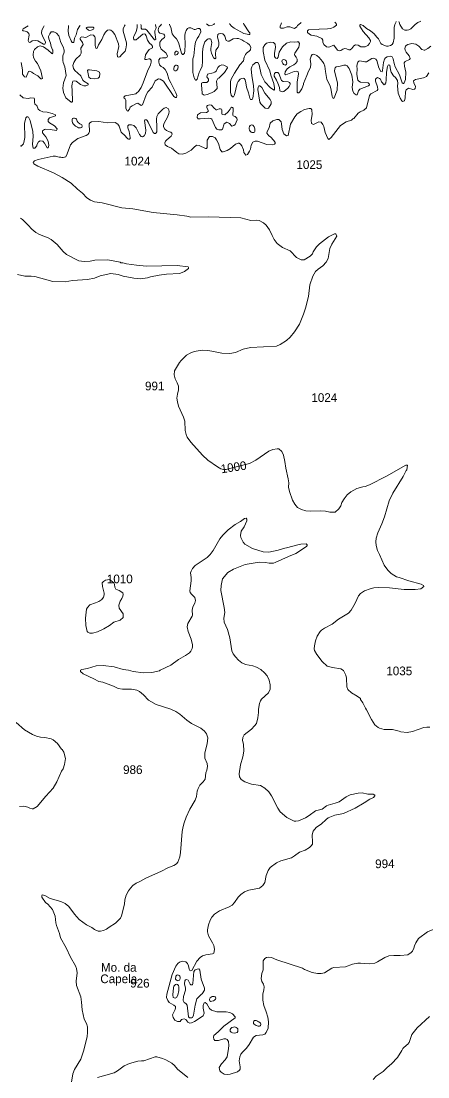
# Model space of a CAD drawing. Header units: kilometres. Extents: x 178.1 to 232.4, y 8228.7 to 8284.8.
# Drawn here: x 210.44 to 217.92, y 8265.22 to 8284.63 of the extents above; entities that cross this region are included whole.
import ezdxf

# ---------------------------------------------------------------- set-up
doc = ezdxf.new("R2010")
doc.units = ezdxf.units.KM
for name, color, linetype in [('1', 7, 'Continuous'), ('2', 7, 'Continuous'), ('21', 7, 'Continuous'), ('27', 7, 'Continuous'), ('61', 7, 'Continuous')]:
    doc.layers.add(name, color=color, linetype=linetype)
doc.styles.add('dgn002', font='dgn002.shx')
doc.styles.add('dgn044', font='dgn044.shx')

msp = doc.modelspace()

# ---------------------------------------------------------------- linework, layer by layer
at = {"layer": '1', "color": 5, "linetype": 'Continuous', "lineweight": 13, "flags": 128}
for points in [[(213.2634, 8284.0359), (213.2689, 8284.0541), (213.277, 8284.0677), (213.2907, 8284.0768), (213.3052, 8284.0786), (213.3207, 8284.0732), (213.3289, 8284.0623), (213.3243, 8284.0404), (213.3098, 8284.0186), (213.2925, 8284.0095), (213.278, 8284.0077), (213.2689, 8284.0104), (213.2661, 8284.0159), (213.2634, 8284.0359)], [(215.2371, 8283.8786), (215.2523, 8283.8529), (215.2657, 8283.8357), (215.2809, 8283.8262), (215.299, 8283.8243), (215.3076, 8283.8281), (215.32, 8283.8396), (215.3219, 8283.8529), (215.3172, 8283.8834), (215.3105, 8283.9015), (215.3019, 8283.9129), (215.2876, 8283.9215), (215.2647, 8283.9253), (215.2514, 8283.9234), (215.239, 8283.9129), (215.2361, 8283.9063), (215.2352, 8283.8929), (215.2371, 8283.8786)], [(211.8865, 8283.6615), (211.884, 8283.606), (211.8548, 8283.5806), (211.7872, 8283.5697), (211.7156, 8283.5762), (211.6838, 8283.5997), (211.662, 8283.7246), (211.675, 8283.7356), (211.6983, 8283.739), (211.8349, 8283.7192), (211.8804, 8283.6915), (211.8865, 8283.6615)], [(213.3253, 8283.7957), (213.3225, 8283.7575), (213.3052, 8283.7284), (213.2825, 8283.7175), (213.2661, 8283.7166), (213.2552, 8283.7239), (213.2479, 8283.7375), (213.2461, 8283.7639), (213.2507, 8283.7912), (213.2661, 8283.8112), (213.2816, 8283.8212), (213.298, 8283.823), (213.3143, 8283.8176), (213.3189, 8283.813), (213.3253, 8283.7957)], [(214.0731, 8283.5813), (214.0579, 8283.5779), (214.0348, 8283.5289), (214.0454, 8283.4127), (214.0417, 8283.3946), (213.9895, 8283.3409), (213.9409, 8283.3117), (213.8619, 8283.2803), (213.8053, 8283.2737), (213.7713, 8283.2929), (213.7641, 8283.3994), (213.754, 8283.4414), (213.7537, 8283.4935), (213.7797, 8283.5006), (213.8571, 8283.5056), (213.8836, 8283.5346), (213.8821, 8283.5634), (213.8564, 8283.6097), (213.866, 8283.6596), (213.9724, 8283.6816), (214.0032, 8283.6966), (214.0239, 8283.7148), (214.0555, 8283.7787), (214.0852, 8283.8114), (214.1319, 8283.8269), (214.1667, 8283.8217), (214.2253, 8283.7942), (214.2343, 8283.7703), (214.1787, 8283.6898), (214.0731, 8283.5813)], [(215.137, 8283.5451), (215.1615, 8283.4934), (215.1885, 8283.4131), (215.1979, 8283.3531), (215.2186, 8283.3382), (215.2497, 8283.3328), (215.269, 8283.3365), (215.3429, 8283.3972), (215.3704, 8283.4282), (215.3853, 8283.4674), (215.3848, 8283.483), (215.373, 8283.5032), (215.3508, 8283.517), (215.2546, 8283.5221), (215.2272, 8283.5408), (215.1766, 8283.6661), (215.1604, 8283.6852), (215.1153, 8283.6891), (215.0991, 8283.6683), (215.0893, 8283.6378), (215.091, 8283.6185), (215.137, 8283.5451)], [(217.1848, 8283.8227), (217.1744, 8283.7968), (217.1551, 8283.6948), (217.1513, 8283.5466), (217.1422, 8283.4961)], [(217.9364, 8283.6802), (217.8931, 8283.6158), (217.8353, 8283.5881), (217.6905, 8283.5566), (217.6542, 8283.5348), (217.6563, 8283.4988), (217.6879, 8283.4297), (217.6811, 8283.393), (217.6714, 8283.3791), (217.643, 8283.3772), (217.5604, 8283.3999), (217.5168, 8283.3694), (217.5068, 8283.3326), (217.4968, 8283.2239), (217.4847, 8283.1673), (217.4529, 8283.1539), (217.4353, 8283.1691), (217.405, 8283.2126), (217.3692, 8283.3096), (217.3574, 8283.4445), (217.3654, 8283.4843), (217.3589, 8283.5391), (217.321, 8283.5942), (217.2834, 8283.6259), (217.2429, 8283.6948), (217.2286, 8283.7343), (217.217, 8283.8228), (217.1993, 8283.8308), (217.1848, 8283.8227)], [(217.1304, 8283.4672), (217.1121, 8283.4631), (217.0646, 8283.5149), (217.0431, 8283.5624), (217.0249, 8283.5792), (216.9893, 8283.5939), (216.9665, 8283.58), (216.9559, 8283.5628), (216.956, 8283.5296), (216.9916, 8283.4239), (216.998, 8283.3756), (216.9823, 8283.3578), (216.8702, 8283.2979), (216.8414, 8283.2648), (216.7887, 8283.0358), (216.7422, 8282.9957), (216.6693, 8282.9671), (216.6361, 8282.9423), (216.5531, 8282.84), (216.5365, 8282.8345), (216.5149, 8282.8131), (216.4151, 8282.7808), (216.3116, 8282.7115), (216.142, 8282.4897), (216.0993, 8282.4571), (216.0752, 8282.4736), (216.0292, 8282.583), (216.0036, 8282.6939), (215.9889, 8282.7293), (215.9556, 8282.7752), (215.9111, 8282.7827), (215.816, 8282.7288), (215.7807, 8282.7486), (215.7723, 8282.8088), (215.7902, 8282.9162), (215.7854, 8282.9988), (215.7651, 8283.0229), (215.7335, 8283.0263), (215.6521, 8283.0067), (215.579, 8282.9717), (215.516, 8282.9265), (215.4736, 8282.8746), (215.3936, 8282.7376), (215.3466, 8282.5279), (215.318, 8282.5248), (215.2687, 8282.5585), (215.2406, 8282.6364), (215.2291, 8282.7443), (215.2199, 8282.7782), (215.1788, 8282.8221), (215.1377, 8282.8205), (215.0677, 8282.7983), (215.016, 8282.7569), (215.0001, 8282.6694), (214.9609, 8282.6034), (214.9592, 8282.5713), (214.9928, 8282.524), (215.0217, 8282.5063), (215.0873, 8282.4389), (215.1072, 8282.402), (215.1085, 8282.3846), (215.1002, 8282.3716), (215.0661, 8282.3585), (214.9575, 8282.3649), (214.7837, 8282.4221), (214.7454, 8282.4255), (214.7, 8282.4046), (214.6712, 8282.35), (214.655, 8282.2792), (214.6389, 8282.2397), (214.5989, 8282.1795), (214.5701, 8282.1664), (214.5369, 8282.2151), (214.5258, 8282.2652), (214.4964, 8282.3368), (214.4717, 8282.3696), (214.448, 8282.3861), (214.4276, 8282.386), (214.3822, 8282.3666), (214.2901, 8282.2919), (214.2249, 8282.2521), (214.1517, 8282.2269), (214.128, 8282.2269), (214.0976, 8282.2727), (214.0669, 8282.3796), (214.0343, 8282.4513), (214.0057, 8282.4849), (213.9605, 8282.513), (213.9057, 8282.5078), (213.8574, 8282.446), (213.8578, 8282.3064), (213.8487, 8282.2909), (213.8286, 8282.2904), (213.7138, 8282.3431), (213.6643, 8282.3498)], [(217.1422, 8283.4961), (217.1302, 8283.4854), (217.1304, 8283.4672)], [(214.9183, 8283.3081), (215.0173, 8283.1923), (215.0377, 8283.1518), (215.0362, 8283.1106), (214.9894, 8283.0292), (214.968, 8283.025), (214.9274, 8283.0287), (214.8466, 8283.1125), (214.829, 8283.1426), (214.7929, 8283.3771), (214.796, 8283.4186), (214.8114, 8283.4441), (214.8267, 8283.4453), (214.8651, 8283.4114), (214.9183, 8283.3081)], [(213.3054, 8282.2138), (213.2027, 8282.2939), (213.132, 8282.327), (213.0886, 8282.3589), (213.0828, 8282.3922), (213.0955, 8282.425), (213.1166, 8282.4497), (213.1998, 8282.5184), (213.2141, 8282.5541), (213.208, 8282.5749), (213.1927, 8282.5933), (213.1709, 8282.5957), (213.1103, 8282.6204), (213.0806, 8282.6425), (213.0583, 8282.6905), (213.0581, 8282.722), (213.0704, 8282.7566), (213.131, 8282.8685), (213.1548, 8282.9352), (213.1597, 8282.9673), (213.1514, 8283.0197), (213.1073, 8283.0442), (213.0705, 8283.031), (213.0366, 8283.01), (212.9574, 8282.9302), (212.9343, 8282.8779), (212.9311, 8282.8266), (212.9377, 8282.6907), (212.9346, 8282.6183), (212.9328, 8282.5952), (212.9222, 8282.5804), (212.9076, 8282.5662), (212.8919, 8282.5649), (212.8672, 8282.5854), (212.7777, 8282.772), (212.7554, 8282.8069), (212.7428, 8282.8157), (212.7295, 8282.8185), (212.7154, 8282.8163), (212.7091, 8282.8074), (212.7336, 8282.6298), (212.7272, 8282.5652), (212.7023, 8282.52), (212.6712, 8282.505), (212.646, 8282.5101), (212.6151, 8282.5449), (212.5535, 8282.6678), (212.5126, 8282.7103), (212.4686, 8282.7268), (212.4199, 8282.7256), (212.4047, 8282.707), (212.4013, 8282.6714), (212.4243, 8282.6028), (212.439, 8282.531), (212.4468, 8282.4952), (212.4425, 8282.4727), (212.4344, 8282.4618), (212.4158, 8282.4618), (212.404, 8282.4676), (212.3763, 8282.4936), (212.3519, 8282.5213), (212.2768, 8282.588), (212.2421, 8282.7004), (212.2171, 8282.7363), (212.171, 8282.7697), (212.0301, 8282.7632), (211.8662, 8282.7878), (211.732, 8282.7828), (211.7031, 8282.7592), (211.6918, 8282.741), (211.695, 8282.6), (211.6846, 8282.5716), (211.6652, 8282.5461), (211.6391, 8282.5298), (211.486, 8282.4742), (211.3824, 8282.4026), (211.3472, 8282.3568), (211.287, 8282.1928), (211.2597, 8282.1375), (211.2159, 8282.1232), (211.1913, 8282.1229), (211.1682, 8282.1325), (211.1413, 8282.133), (211.0727, 8282.1503), (211.0326, 8282.149), (210.7528, 8282.088), (210.6879, 8282.0634), (210.6634, 8282.0344), (210.6732, 8282.0096), (210.747, 8281.9657), (211.034, 8281.8394), (211.1972, 8281.7594), (211.3614, 8281.6532), (211.4796, 8281.5414), (211.5683, 8281.4677)], [(213.9948, 8283.0269), (214.0114, 8283.0108), (214.0225, 8283.0022), (214.0355, 8283.0022), (214.0515, 8283.0059), (214.0818, 8283.0219), (214.1027, 8283.0203), (214.1213, 8283.012), (214.1276, 8282.9993), (214.1312, 8282.9302), (214.1387, 8282.9158), (214.1826, 8282.9102), (214.2455, 8282.9621), (214.2826, 8283.0148), (214.2959, 8283.0398), (214.3144, 8283.0472), (214.3272, 8283.0469), (214.3366, 8283.0298), (214.34, 8283.0041), (214.3295, 8282.9031), (214.3388, 8282.8916), (214.3752, 8282.8761), (214.403, 8282.8499), (214.4105, 8282.819), (214.375, 8282.7342), (214.353, 8282.7124), (214.3151, 8282.7028), (214.2693, 8282.7496), (214.2191, 8282.7757), (214.1709, 8282.7415), (214.1422, 8282.6477), (214.1238, 8282.6315), (214.0726, 8282.6331), (214.0358, 8282.6465), (214.0127, 8282.676), (213.9479, 8282.8283), (213.9276, 8282.8417), (213.8769, 8282.8502), (213.7345, 8282.8341), (213.6969, 8282.8376), (213.6772, 8282.8588), (213.6835, 8282.9107), (213.7369, 8282.9441), (213.8459, 8282.9512), (213.8786, 8282.9706), (213.8774, 8282.9902), (213.8563, 8283.0453), (213.8564, 8283.0684), (213.8653, 8283.0811), (213.9001, 8283.0937), (213.9375, 8283.0883), (213.9948, 8283.0269)], [(211.3812, 8282.821), (211.3875, 8282.8392), (211.4044, 8282.8481), (211.4247, 8282.8506), (211.4455, 8282.8436), (211.4564, 8282.83), (211.4622, 8282.8109), (211.4704, 8282.7937), (211.4909, 8282.7701), (211.5227, 8282.7457), (211.5572, 8282.7254), (211.563, 8282.7033), (211.5551, 8282.6784), (211.5299, 8282.6697), (211.4969, 8282.6704), (211.4753, 8282.6792), (211.441, 8282.6995), (211.404, 8282.7353), (211.3861, 8282.7607), (211.378, 8282.7952), (211.3812, 8282.821)], [(214.6363, 8282.6288), (214.6489, 8282.6095), (214.6663, 8282.5911), (214.6817, 8282.5844), (214.6952, 8282.5815), (214.7184, 8282.5824), (214.729, 8282.5902), (214.7357, 8282.6027), (214.7367, 8282.6153), (214.7357, 8282.6481), (214.73, 8282.6751), (214.7232, 8282.6905), (214.7087, 8282.7127), (214.6971, 8282.7205), (214.6798, 8282.7224), (214.6634, 8282.7205), (214.6508, 8282.7127), (214.6392, 8282.6944), (214.6334, 8282.6712), (214.6334, 8282.6519), (214.6363, 8282.6288)], [(213.6643, 8282.3498), (213.6132, 8282.3109), (213.5659, 8282.2623), (213.471, 8282.2026), (213.4029, 8282.1887)], [(213.4029, 8282.1887), (213.34, 8282.1948), (213.3054, 8282.2138)], [(211.5683, 8281.4677), (211.6507, 8281.3822), (211.7142, 8281.3414), (211.788, 8281.3113), (211.9328, 8281.2881), (212.2943, 8281.1995)], [(212.2943, 8281.1995), (212.4934, 8281.1795), (212.8703, 8281.1139), (213.3098, 8281.0704), (213.4859, 8281.0447), (213.5576, 8281.0284), (213.8842, 8281.0315), (214.4818, 8281.0146), (214.6604, 8280.9642)], [(214.6604, 8280.9642), (214.769, 8280.9706), (214.8138, 8280.9645), (214.8948, 8280.9228), (214.9442, 8280.8784), (215.0059, 8280.7946), (215.0532, 8280.6869), (215.092, 8280.6158), (215.1446, 8280.5432), (215.2456, 8280.4679), (215.3859, 8280.4071), (215.5015, 8280.2861), (215.5889, 8280.2435), (215.646, 8280.2451), (215.7508, 8280.3074), (215.7938, 8280.3543), (215.8083, 8280.3875), (215.8693, 8280.4834), (215.9258, 8280.5382), (216.0921, 8280.6649), (216.1982, 8280.7214), (216.2223, 8280.7226), (216.2423, 8280.6804), (216.1495, 8280.5285), (216.114, 8280.4502), (216.0834, 8280.2669), (216.0485, 8280.1966), (215.9851, 8280.1301), (215.899, 8280.0719), (215.8501, 8280.0263), (215.8038, 8279.9397), (215.7475, 8279.7822), (215.723, 8279.569), (215.6686, 8279.3518), (215.6325, 8279.2431), (215.5549, 8279.0614), (215.4681, 8278.9187), (215.3858, 8278.8199), (215.3198, 8278.759), (215.2032, 8278.6832), (215.1345, 8278.6547), (214.6545, 8278.6333), (214.5236, 8278.6006), (214.3797, 8278.5391), (214.2758, 8278.5201), (214.1271, 8278.5233), (213.9484, 8278.5655), (213.8726, 8278.5758), (213.7657, 8278.5806), (213.6216, 8278.556), (213.549, 8278.5265), (213.4827, 8278.4868), (213.385, 8278.3942), (213.3538, 8278.3562), (213.2581, 8278.2005), (213.2523, 8278.1257), (213.2713, 8278.0556), (213.3114, 8277.9815), (213.3343, 8277.92), (213.3343, 8277.8515), (213.312, 8277.7703), (213.3051, 8277.6982), (213.3119, 8277.6333), (213.3353, 8277.5496), (213.4269, 8277.352), (213.4527, 8277.2783), (213.4579, 8277.1033), (213.4733, 8277.0285), (213.4931, 8276.9786), (213.56, 8276.8908), (213.7734, 8276.6522), (213.8703, 8276.5608), (214.0487, 8276.4366), (214.113, 8276.3999), (214.1614, 8276.3889), (214.2105, 8276.3889), (214.3456, 8276.4231), (214.638, 8276.4971), (214.7551, 8276.5584), (214.9927, 8276.7259), (215.0678, 8276.7556), (215.145, 8276.7684), (215.1757, 8276.7676), (215.2353, 8276.7188), (215.2623, 8276.6498), (215.2899, 8276.533), (215.3041, 8276.4092), (215.3508, 8276.217), (215.3589, 8276.1388), (215.3573, 8276.0598), (215.3706, 8275.98), (215.4278, 8275.8227), (215.4692, 8275.748), (215.5211, 8275.685), (215.5953, 8275.6494)], [(216.2784, 8275.6633), (216.3189, 8275.7204), (216.3369, 8275.7808), (216.3755, 8275.8502), (216.4344, 8275.9179), (216.5032, 8275.9741), (216.6117, 8276.0343), (216.72, 8276.0692), (216.7654, 8276.0742), (216.8453, 8276.1042), (217.1565, 8276.2623), (217.5087, 8276.4679), (217.5415, 8276.468), (217.5309, 8276.38), (217.5201, 8276.3694), (217.463, 8276.2572), (217.2754, 8275.9543), (217.2059, 8275.8119), (217.1186, 8275.5159), (217.0715, 8275.3857), (216.9975, 8275.2211), (216.9669, 8275.1255), (216.959, 8275.0575), (216.9645, 8274.991), (216.9912, 8274.8985), (217.0297, 8274.8245), (217.1133, 8274.6293), (217.1829, 8274.5326), (217.2411, 8274.4762), (217.3401, 8274.4121), (217.3886, 8274.4036), (217.5687, 8274.3404), (217.7918, 8274.2764), (217.8389, 8274.2515), (217.8405, 8274.2336), (217.7878, 8274.1926), (217.6836, 8274.1774), (217.4819, 8274.1807), (217.2132, 8274.2105), (217.0166, 8274.2187), (216.9211, 8274.2075), (216.8537, 8274.1924), (216.7549, 8274.1577), (216.6781, 8274.1072), (216.6422, 8274.062), (216.5828, 8273.9276), (216.5062, 8273.7991), (216.4569, 8273.7448), (216.2762, 8273.6319), (216.16, 8273.5452), (216.016, 8273.4706), (215.9599, 8273.4303), (215.9385, 8273.4073), (215.8845, 8273.324), (215.8524, 8273.2329), (215.8313, 8273.144), (215.8282, 8273.0871), (215.8336, 8273.0555), (215.8731, 8272.9871), (215.9709, 8272.8532), (216.0654, 8272.7714), (216.1628, 8272.7429), (216.3196, 8272.7194), (216.363, 8272.6926), (216.4101, 8272.6046), (216.4207, 8272.5497), (216.4253, 8272.3914), (216.4443, 8272.3433), (216.514, 8272.277), (216.6198, 8272.2189), (216.6788, 8272.1724), (216.6808, 8272.1587), (216.7219, 8272.0986), (216.7689, 8271.9951), (216.7909, 8271.9659), (216.8792, 8271.7912), (216.9442, 8271.694), (217.0009, 8271.6413), (217.0249, 8271.6281), (217.1129, 8271.6068), (217.2668, 8271.6031), (217.3862, 8271.577), (217.4174, 8271.5621), (217.5357, 8271.5508), (217.6332, 8271.5663), (217.8395, 8271.6431), (217.8971, 8271.651), (217.9556, 8271.6477)], [(215.5953, 8275.6494), (215.6758, 8275.6261), (215.7559, 8275.6196), (215.9517, 8275.6296), (216.0339, 8275.6211), (216.1161, 8275.5994)], [(216.1161, 8275.5994), (216.2131, 8275.6018), (216.2784, 8275.6633)], [(211.9529, 8274.3251), (211.9936, 8274.3529), (212.0638, 8274.3608), (212.1421, 8274.3024), (212.1569, 8274.2688), (212.1625, 8274.2257), (212.1808, 8274.1864), (212.243, 8274.1603), (212.3088, 8274.1179), (212.3153, 8274.0878), (212.3101, 8274.0559), (212.2928, 8274.012), (212.2597, 8273.9636), (212.235, 8273.8946), (212.2418, 8273.8337), (212.3167, 8273.7303), (212.3139, 8273.668), (212.2639, 8273.6139), (212.1455, 8273.5796), (212.064, 8273.5167), (211.9584, 8273.4567), (211.8425, 8273.4022), (211.7547, 8273.3757), (211.7034, 8273.3745), (211.6662, 8273.3939), (211.6563, 8273.4093), (211.6299, 8273.5162), (211.6243, 8273.6525), (211.6439, 8273.8164), (211.6581, 8273.8512), (211.7027, 8273.8988), (211.807, 8273.9325), (211.8695, 8273.9605), (211.9221, 8273.9936), (211.9547, 8274.0388), (211.9696, 8274.0831), (211.9682, 8274.1134), (211.9339, 8274.232), (211.9307, 8274.3009), (211.9529, 8274.3251)], [(210.4137, 8270.1895), (210.491, 8270.1957), (210.5652, 8270.1764), (210.6029, 8270.1563), (210.6423, 8270.145), (210.6626, 8270.1457), (210.7337, 8270.1881), (210.8934, 8270.377), (211.0289, 8270.5237), (211.0951, 8270.6421), (211.1848, 8270.8412), (211.2126, 8270.8808), (211.2409, 8270.9605), (211.2588, 8271.0716), (211.2244, 8271.1861), (211.1969, 8271.2367), (211.1842, 8271.2424), (211.1123, 8271.3482), (211.0324, 8271.4151), (210.9921, 8271.4325), (210.8753, 8271.46), (210.7971, 8271.4633), (210.7257, 8271.481), (210.6481, 8271.512), (210.5027, 8271.5972), (210.3473, 8271.733)], [(213.7697, 8266.7427), (213.7539, 8266.737), (213.672, 8266.6551), (213.6375, 8266.5361), (213.6087, 8266.3526), (213.5921, 8266.3111), (213.5757, 8266.3016), (213.5373, 8266.3024), (213.5141, 8266.3199), (213.4915, 8266.5343), (213.4704, 8266.5671), (213.4363, 8266.5871), (213.4202, 8266.6217), (213.4269, 8266.6941), (213.4629, 8266.8136), (213.4643, 8266.8513), (213.4464, 8266.9303), (213.4469, 8266.9819), (213.4614, 8267.0009), (213.4833, 8267.0085), (213.5104, 8266.9972), (213.5482, 8266.9213), (213.563, 8266.9078), (213.5815, 8266.9067), (213.5928, 8266.9167), (213.5965, 8266.9368), (213.6159, 8267.1534), (213.6406, 8267.1877), (213.6736, 8267.2001), (213.7076, 8267.2031), (213.7264, 8267.1822), (213.7524, 8267.0134), (213.8133, 8266.8494), (213.8096, 8266.8144), (213.7697, 8266.7427)], [(213.291, 8267.0017), (213.3062, 8266.9896), (213.3233, 8266.9858), (213.3417, 8266.9903), (213.3531, 8266.9985), (213.3582, 8267.0055), (213.3652, 8267.0321), (213.3646, 8267.0537), (213.3589, 8267.0695), (213.3468, 8267.0822), (213.3316, 8267.0898), (213.3132, 8267.0917), (213.3024, 8267.0898), (213.2847, 8267.0689), (213.2821, 8267.0524), (213.2802, 8267.034), (213.2809, 8267.0163), (213.291, 8267.0017)], [(213.243, 8266.8522), (213.2293, 8266.7246), (213.2381, 8266.6781), (213.2719, 8266.6639), (213.2956, 8266.6792), (213.3194, 8266.7213), (213.3377, 8266.8085), (213.3376, 8266.8743), (213.3316, 8266.8977), (213.3143, 8266.9152), (213.2961, 8266.9218), (213.2764, 8266.9173), (213.2635, 8266.9066), (213.2504, 8266.8875), (213.243, 8266.8522)], [(213.9115, 8266.6131), (213.9292, 8266.606), (213.9486, 8266.6066), (213.9721, 8266.6125), (213.978, 8266.616), (213.9921, 8266.6254), (214.0039, 8266.6331), (214.0133, 8266.6466), (214.0168, 8266.6584), (214.0168, 8266.6701), (214.0115, 8266.6831), (214.0045, 8266.689), (213.9915, 8266.6943), (213.9751, 8266.696), (213.9539, 8266.6937), (213.9333, 8266.6825), (213.9168, 8266.6707), (213.9068, 8266.6584), (213.9021, 8266.6466), (213.9021, 8266.6342), (213.9033, 8266.6254), (213.9115, 8266.6131)], [(214.7408, 8266.1744), (214.7594, 8266.1613), (214.7987, 8266.1514), (214.8227, 8266.1504), (214.8347, 8266.1558), (214.8412, 8266.1624), (214.8456, 8266.1765), (214.8445, 8266.1918), (214.8401, 8266.2049), (214.8238, 8266.2224), (214.8041, 8266.2322), (214.7834, 8266.2442), (214.7594, 8266.2529), (214.7452, 8266.254), (214.7332, 8266.254), (214.7179, 8266.242), (214.7147, 8266.2289), (214.7136, 8266.2147), (214.7147, 8266.1984), (214.7245, 8266.1864), (214.7408, 8266.1744)], [(214.4102, 8266.1143), (214.4222, 8266.0991), (214.4255, 8266.0729), (214.4222, 8266.0521), (214.4102, 8266.0347), (214.3895, 8266.0249), (214.3557, 8266.0227), (214.3229, 8266.0281), (214.3022, 8266.038), (214.2858, 8266.0565), (214.2804, 8266.0718), (214.2815, 8266.0882), (214.2935, 8266.1089), (214.312, 8266.122), (214.3426, 8266.134), (214.3611, 8266.1373), (214.3797, 8266.134), (214.3939, 8266.1263), (214.4102, 8266.1143)]]:
    msp.add_lwpolyline(points, dxfattribs=at)
at = {"layer": '2', "color": 3, "linetype": 'Continuous', "lineweight": 0, "flags": 128}
for points in [[(210.8651, 8284.5465), (210.858, 8284.533), (210.8222, 8284.4654), (210.8162, 8284.4102), (210.8422, 8284.3423), (210.8898, 8284.25), (210.8897, 8284.232), (210.879, 8284.2094), (210.8548, 8284.2073), (210.7483, 8284.2685), (210.7118, 8284.2777), (210.6431, 8284.2679), (210.6147, 8284.2443), (210.5862, 8284.2376), (210.5726, 8284.2785), (210.5872, 8284.3714), (210.5854, 8284.4024), (210.5529, 8284.4345), (210.5166, 8284.4502), (210.478, 8284.455), (210.4655, 8284.468), (210.4755, 8284.493), (210.5412, 8284.5277), (210.5697, 8284.5427)], [(210.8059, 8283.5733), (210.8187, 8283.5699), (210.8354, 8283.5801), (210.8046, 8283.7188), (210.7403, 8283.8511), (210.7039, 8283.8984), (210.6697, 8283.9664), (210.6598, 8284.0151), (210.6657, 8284.0718), (210.6858, 8284.1076), (210.7431, 8284.1624), (210.7883, 8284.177), (210.8532, 8284.1615), (210.9374, 8284.0968), (211.0029, 8284.0354), (211.0159, 8284.0332), (211.0236, 8284.0494), (211.0235, 8284.0984), (211.0171, 8284.1035), (210.9957, 8284.1666), (210.9835, 8284.2278), (210.952, 8284.3077), (210.9445, 8284.352), (210.9662, 8284.4015), (210.9921, 8284.4373), (211.0418, 8284.4374), (211.0892, 8284.4106), (211.133, 8284.3588), (211.1733, 8284.2396), (211.2116, 8284.1593), (211.2309, 8284.1006), (211.2294, 8284.0642), (211.2096, 8283.9967), (211.2096, 8283.9098), (211.2153, 8283.8744), (211.2428, 8283.7931), (211.2705, 8283.635), (211.2181, 8283.5004), (211.2095, 8283.4008), (211.221, 8283.3218), (211.2643, 8283.2207), (211.3586, 8283.1438), (211.3727, 8283.1435), (211.3853, 8283.1518), (211.3806, 8283.358), (211.3726, 8283.437), (211.3761, 8283.4772), (211.3922, 8283.5262), (211.4167, 8283.5333), (211.4526, 8283.5261), (211.5321, 8283.4644), (211.5957, 8283.4414), (211.6319, 8283.4411), (211.6734, 8283.4609), (211.6714, 8283.4774), (211.5909, 8283.5259), (211.5744, 8283.5476), (211.5399, 8283.6279), (211.4263, 8283.7233), (211.4022, 8283.7619), (211.3941, 8283.8163), (211.4105, 8283.8742), (211.4438, 8283.9306), (211.5259, 8284.0049), (211.5436, 8284.0422), (211.5468, 8284.0633), (211.5389, 8284.133), (211.5797, 8284.2016), (211.5688, 8284.2387), (211.5289, 8284.2989), (211.5258, 8284.3184), (211.5334, 8284.3305), (211.5595, 8284.3445), (211.6302, 8284.3286), (211.722, 8284.3809), (211.7695, 8284.3723), (211.7966, 8284.3434), (211.8035, 8284.3233), (211.7999, 8284.1847), (211.8129, 8284.1341), (211.8271, 8284.1311), (211.8361, 8284.1372), (211.8611, 8284.1963), (211.9215, 8284.2943), (211.9598, 8284.3772), (211.9919, 8284.4277), (212.0298, 8284.4635), (212.0624, 8284.4699), (212.0903, 8284.4678), (212.1202, 8284.4431), (212.164, 8284.3892), (212.2316, 8284.2132), (212.2349, 8284.1646), (212.2053, 8284.0282), (212.2147, 8283.9781)], [(211.5263, 8284.5547), (211.5191, 8284.5433), (211.4799, 8284.4806), (211.4495, 8284.3805), (211.4235, 8284.3211), (211.4088, 8284.2423), (211.3965, 8284.2364), (211.3803, 8284.2402), (211.358, 8284.2687), (211.3182, 8284.368), (211.3083, 8284.447), (211.31, 8284.5408), (211.3102, 8284.552)], [(211.6497, 8284.4906), (211.664, 8284.4754), (211.6809, 8284.4644), (211.7011, 8284.4627), (211.7281, 8284.4644), (211.7483, 8284.4728), (211.7686, 8284.4846), (211.7761, 8284.4956), (211.7787, 8284.5057), (211.7778, 8284.5116), (211.766, 8284.5184), (211.707, 8284.5201), (211.6581, 8284.5201), (211.6455, 8284.5167), (211.6396, 8284.5108), (211.6379, 8284.5015), (211.6404, 8284.4931), (211.6497, 8284.4906)], [(212.3779, 8284.1962), (212.3748, 8284.2324), (212.3189, 8284.4503), (212.3191, 8284.4903), (212.3437, 8284.5474), (212.3513, 8284.5651)], [(213.0227, 8284.5735), (213.0088, 8284.5594), (212.976, 8284.5263), (212.9627, 8284.504), (212.9609, 8284.4641), (212.9688, 8284.4304), (212.9921, 8284.4135), (213.0659, 8284.3922), (213.0778, 8284.377), (213.0825, 8284.3532), (213.0776, 8284.3316), (213.0264, 8284.297), (212.9894, 8284.2484), (212.9876, 8284.1784), (213.0152, 8284.1146), (213.0978, 8284.0481), (213.123, 8284.0089), (213.1283, 8283.9858), (213.1177, 8283.9639), (213.0988, 8283.9584), (213.0408, 8283.9597), (212.9948, 8283.9526), (212.9709, 8283.9217), (212.9704, 8283.8786), (212.9866, 8283.8294), (213.0124, 8283.7969), (213.0494, 8283.7784), (213.0878, 8283.7435), (213.128, 8283.6778), (213.1549, 8283.5621), (213.1948, 8283.4965), (213.2852, 8283.3139), (213.2997, 8283.2658), (213.2986, 8283.2285), (213.2782, 8283.226), (213.2475, 8283.2452), (213.0562, 8283.5252), (212.9987, 8283.5679), (212.9663, 8283.5725), (212.9045, 8283.5345), (212.8514, 8283.4159), (212.767, 8283.3315), (212.7368, 8283.2777), (212.6722, 8283.0936), (212.6474, 8283.0825), (212.5853, 8283.1229), (212.5603, 8283.1204), (212.4809, 8283.0759), (212.4478, 8283.0483), (212.4311, 8283.0122), (212.4016, 8282.9788), (212.3917, 8282.9806), (212.3683, 8283.0245), (212.3682, 8283.1796), (212.35, 8283.2059), (212.3334, 8283.2183), (212.328, 8283.2327), (212.3542, 8283.2568), (212.5468, 8283.2968), (212.5699, 8283.3107), (212.597, 8283.341), (212.645, 8283.4139), (212.6823, 8283.495), (212.7631, 8283.709), (212.8161, 8283.8255), (212.8314, 8283.88), (212.8322, 8283.9152), (212.8058, 8283.9398), (212.7882, 8283.9398), (212.7462, 8283.925), (212.7198, 8283.9247), (212.7144, 8283.9308), (212.7298, 8284.0138), (212.7625, 8284.0706), (212.7969, 8284.1115), (212.8569, 8284.1418), (212.8537, 8284.1748), (212.8397, 8284.1955), (212.8007, 8284.2285), (212.7605, 8284.28), (212.7405, 8284.3635), (212.7237, 8284.3954), (212.7094, 8284.4007), (212.6755, 8284.3937), (212.6006, 8284.3222), (212.5581, 8284.2912), (212.5109, 8284.2907), (212.505, 8284.3293), (212.5132, 8284.3582), (212.5568, 8284.4324), (212.5755, 8284.5148), (212.5741, 8284.5507), (212.5734, 8284.5678)], [(212.643, 8284.5687), (212.6443, 8284.5523), (212.6481, 8284.5025), (212.6597, 8284.4855), (212.727, 8284.4835), (212.7542, 8284.4691), (212.8944, 8284.2896), (212.9075, 8284.2859), (212.9192, 8284.2941), (212.8983, 8284.4245), (212.9002, 8284.4509), (212.9179, 8284.4899), (212.9212, 8284.5149), (212.9132, 8284.5606), (212.9112, 8284.5721)], [(213.1651, 8284.5752), (213.17, 8284.5653), (213.193, 8284.5189), (213.218, 8284.4004), (213.2559, 8284.3478), (213.2974, 8284.3058), (213.3344, 8284.2396), (213.3854, 8284.0428), (213.4056, 8284.0164), (213.4213, 8284.0176), (213.4412, 8284.0411), (213.4513, 8284.0887), (213.458, 8284.199), (213.4481, 8284.3686), (213.4545, 8284.4134), (213.4715, 8284.4623), (213.4976, 8284.4946), (213.5255, 8284.5062), (213.56, 8284.506), (213.6214, 8284.48), (213.6405, 8284.4802), (213.6912, 8284.4992), (213.7168, 8284.498), (213.7407, 8284.478), (213.7459, 8284.4351), (213.7099, 8284.3555), (213.6737, 8284.3136), (213.6459, 8284.2476), (213.6322, 8284.179), (213.6175, 8283.9954), (213.5979, 8283.9361), (213.5976, 8283.6887), (213.6188, 8283.5892), (213.6447, 8283.5435), (213.6589, 8283.5439), (213.6746, 8283.5658), (213.7126, 8283.6852), (213.7338, 8283.7213), (213.7668, 8283.8037), (213.7757, 8283.8917), (213.7724, 8284.0691), (213.7875, 8284.1614), (213.8185, 8284.2493), (213.8663, 8284.3019), (213.8846, 8284.3087), (213.9143, 8284.3083), (213.9287, 8284.2981), (213.9483, 8284.2383), (213.928, 8284.1261), (213.9287, 8284.0914), (213.9397, 8284.0435), (213.9787, 8283.9564), (214.0076, 8283.9371), (214.0208, 8283.951), (214.0143, 8284.025), (214.0208, 8284.1006), (214.0628, 8284.1529), (214.0737, 8284.1883), (214.075, 8284.237), (214.0472, 8284.3423), (214.054, 8284.3847), (214.0727, 8284.3959), (214.1108, 8284.4039), (214.1483, 8284.3968), (214.1736, 8284.3746), (214.1857, 8284.354), (214.2082, 8284.2766), (214.2384, 8284.2632), (214.2623, 8284.2629), (214.3386, 8284.3086), (214.403, 8284.3152), (214.4367, 8284.312), (214.4969, 8284.2884), (214.534, 8284.2621), (214.6019, 8284.228), (214.6409, 8284.1972), (214.6609, 8284.1555), (214.6559, 8284.1069), (214.6319, 8284.0789), (214.5861, 8284.046), (214.5644, 8284.0195), (214.5416, 8283.9675), (214.5256, 8283.9047), (214.459, 8283.8282), (214.3605, 8283.6738), (214.3023, 8283.5657), (214.2908, 8283.5213), (214.2908, 8283.3251), (214.3021, 8283.2724), (214.3262, 8283.2374), (214.3456, 8283.2429), (214.3597, 8283.2744), (214.4124, 8283.4851), (214.4313, 8283.5225), (214.4685, 8283.5658)], [(213.9974, 8284.5856), (213.9814, 8284.5672), (213.9518, 8284.5574), (213.8976, 8284.5443), (213.8727, 8284.5639), (213.8475, 8284.5838)], [(214.526, 8284.5922), (214.5369, 8284.5752), (214.6243, 8284.4381), (214.6464, 8284.4151), (214.6455, 8284.3875), (214.6243, 8284.3845), (214.5368, 8284.4073), (214.3587, 8284.5001), (214.3057, 8284.5425), (214.2776, 8284.5771), (214.2679, 8284.589)], [(215.5864, 8284.6054), (215.5735, 8284.5953), (215.5212, 8284.5544), (215.506, 8284.5301), (215.463, 8284.4997), (215.4258, 8284.506), (215.3814, 8284.5275), (215.3334, 8284.5244), (215.2662, 8284.5012), (215.2116, 8284.5017), (215.2031, 8284.5089), (215.1995, 8284.5396), (215.2176, 8284.5836), (215.2247, 8284.6009)], [(217.3361, 8284.6269), (217.3316, 8284.617), (217.3097, 8284.5689), (217.2962, 8284.5181), (217.2963, 8284.316), (217.2801, 8284.2311), (217.2611, 8284.201), (217.232, 8284.1822), (217.188, 8284.172), (217.1553, 8284.1719), (217.0747, 8284.2014), (217.0544, 8284.2188), (217.0123, 8284.3042), (216.9808, 8284.3345), (216.9288, 8284.4014), (216.8651, 8284.4534), (216.791, 8284.4981), (216.7252, 8284.5522), (216.676, 8284.572), (216.666, 8284.5571), (216.6643, 8284.5404), (216.729, 8284.4415), (216.8321, 8284.3252), (216.8598, 8284.2732), (216.8601, 8284.256), (216.8455, 8284.2212), (216.8157, 8284.1858), (216.7642, 8284.1604), (216.6858, 8284.1575), (216.6358, 8284.1883), (216.5843, 8284.1967), (216.5541, 8284.177), (216.5184, 8284.1299), (216.4893, 8284.1031), (216.4637, 8284.1041), (216.4196, 8284.1258), (216.3875, 8284.1309), (216.3527, 8284.1191), (216.317, 8284.0948), (216.2913, 8284.0885), (216.2587, 8284.0989), (216.1899, 8284.1898), (216.1672, 8284.1861), (216.1152, 8284.158), (216.0852, 8284.1542), (216.0534, 8284.161), (216.0022, 8284.2045), (215.9879, 8284.2462), (215.984, 8284.2804), (215.9661, 8284.3104), (215.8773, 8284.3528), (215.7725, 8284.3752), (215.7407, 8284.3897), (215.7031, 8284.4216), (215.7032, 8284.4566), (215.7251, 8284.4733), (215.9048, 8284.4767), (215.9205, 8284.4831), (216.0749, 8284.4882), (216.1318, 8284.4979), (216.1912, 8284.5225), (216.2343, 8284.5569), (216.2394, 8284.5764), (216.2183, 8284.6001), (216.2068, 8284.613)], [(217.7866, 8284.6325), (217.7727, 8284.626), (217.7309, 8284.6065), (217.6844, 8284.5713), (217.602, 8284.4924), (217.5666, 8284.4745), (217.5344, 8284.4668), (217.4962, 8284.4686), (217.4502, 8284.4925), (217.3992, 8284.5675), (217.387, 8284.6133), (217.3832, 8284.6275)], [(212.2147, 8283.9781), (212.2267, 8283.9702), (212.2521, 8283.9786), (212.2942, 8284.0158), (212.3509, 8284.0827)], [(212.3509, 8284.0827), (212.3681, 8284.1245), (212.3779, 8284.1962)], [(214.6201, 8283.3139), (214.6426, 8283.2172), (214.6597, 8283.1929), (214.6891, 8283.1884), (214.702, 8283.2185), (214.7154, 8283.3514), (214.7105, 8283.4488), (214.6807, 8283.6254), (214.6712, 8283.7564), (214.6793, 8283.7918), (214.7014, 8283.8302), (214.7528, 8283.8739), (214.7933, 8283.8694), (214.8161, 8283.8308), (214.8542, 8283.649), (214.9187, 8283.5182), (215.0264, 8283.4045), (215.0901, 8283.3643), (215.0968, 8283.3686), (215.1007, 8283.406), (215.0837, 8283.4871), (215.0314, 8283.6378), (215.0145, 8283.7207), (214.9231, 8283.9164), (214.8911, 8284.0707), (214.8867, 8284.1269), (214.8914, 8284.1467), (214.9181, 8284.195), (214.9497, 8284.2279), (215.0233, 8284.2477), (215.0824, 8284.2408), (215.1115, 8284.2088), (215.117, 8284.1468), (215.0973, 8284.0442), (215.1007, 8283.9841), (215.1089, 8283.9621), (215.1244, 8283.9483), (215.1473, 8283.9463)], [(215.1473, 8283.9463), (215.1631, 8283.9697), (215.1861, 8284.0612), (215.2479, 8284.1594), (215.3213, 8284.2261), (215.3964, 8284.249), (215.4582, 8284.243), (215.5124, 8284.2542), (215.5368, 8284.2493), (215.5548, 8284.2184), (215.5453, 8284.1521), (215.4714, 8284.042), (215.4678, 8284.0196), (215.4728, 8283.9977), (215.4983, 8283.9677), (215.5116, 8283.9347), (215.5151, 8283.8924), (215.4851, 8283.8523), (215.4533, 8283.8291), (215.3801, 8283.7926), (215.3293, 8283.7555), (215.2914, 8283.7023), (215.2899, 8283.659), (215.3077, 8283.6447), (215.4578, 8283.7046), (215.5066, 8283.7096), (215.532, 8283.7023), (215.5417, 8283.6616), (215.5139, 8283.5095), (215.5139, 8283.3282), (215.5248, 8283.3153), (215.5476, 8283.3119), (215.5654, 8283.3299), (215.6007, 8283.3862), (215.6301, 8283.4647), (215.6311, 8283.4829), (215.6946, 8283.63), (215.7204, 8283.715), (215.7602, 8283.7771), (215.7655, 8283.8478), (215.7558, 8283.93), (215.7724, 8283.9886), (215.791, 8284.0156), (215.8209, 8284.0252), (215.8733, 8283.9997), (215.9166, 8283.9632), (215.9811, 8283.8886), (216.0029, 8283.8538), (216.0228, 8283.8029), (216.0325, 8283.705), (216.0619, 8283.5582), (216.1185, 8283.4408), (216.1393, 8283.36), (216.1574, 8283.2455), (216.1763, 8283.2084), (216.1974, 8283.2224), (216.2493, 8283.3639), (216.2527, 8283.495), (216.2035, 8283.7097), (216.2053, 8283.7522), (216.2135, 8283.7731), (216.232, 8283.7934), (216.3065, 8283.8032), (216.373, 8283.8247), (216.4066, 8283.8213), (216.4352, 8283.8097), (216.4674, 8283.7592), (216.5166, 8283.6383), (216.5358, 8283.5186), (216.5261, 8283.4107), (216.5404, 8283.3456), (216.5626, 8283.3044), (216.5972, 8283.2743), (216.6198, 8283.2741), (216.6392, 8283.3479), (216.6661, 8283.3832), (216.8239, 8283.4431), (216.8432, 8283.4587), (216.8368, 8283.4795), (216.8221, 8283.4954), (216.6765, 8283.512), (216.648, 8283.5257), (216.6298, 8283.5439), (216.6133, 8283.6484), (216.6149, 8283.7616), (216.6085, 8283.7966), (216.6147, 8283.8432), (216.6307, 8283.8767), (216.6509, 8283.8982), (216.6672, 8283.9012), (216.7558, 8283.8811), (216.7886, 8283.8826), (216.8892, 8283.9446), (216.9264, 8283.9528), (216.9605, 8283.9316)], [(217.1024, 8283.8716), (217.1202, 8283.9328), (217.139, 8283.9582), (217.1709, 8283.9775), (217.2353, 8283.9892), (217.2594, 8283.9734), (217.2795, 8283.9407), (217.2978, 8283.8505), (217.3172, 8283.7932), (217.397, 8283.6464), (217.4456, 8283.5003), (217.4604, 8283.4879), (217.4707, 8283.4876), (217.4806, 8283.4959), (217.5065, 8283.5601), (217.5103, 8283.6925), (217.4846, 8283.8052), (217.481, 8283.867), (217.5017, 8283.8899), (217.5781, 8283.9245), (217.5908, 8283.9435), (217.576, 8283.9927), (217.5186, 8284.0596), (217.4968, 8284.1011), (217.4954, 8284.1263), (217.5053, 8284.1692), (217.5194, 8284.1843), (217.5482, 8284.2001), (217.6233, 8284.2228), (217.6957, 8284.2068), (217.752, 8284.172), (217.8078, 8284.1133), (217.8459, 8284.0954), (217.8612, 8284.0962), (217.9141, 8284.1268), (217.9685, 8284.1712)], [(216.9605, 8283.9316), (216.9791, 8283.9058), (217.0161, 8283.7735), (217.0502, 8283.703), (217.0745, 8283.6981)], [(210.4386, 8283.8722), (210.4654, 8283.7386), (210.4639, 8283.6596), (210.5005, 8283.6094)], [(210.5005, 8283.6094), (210.5364, 8283.603), (210.5793, 8283.7029), (210.5962, 8283.7093), (210.6395, 8283.6948), (210.6674, 8283.6704)], [(217.0745, 8283.6981), (217.084, 8283.7227), (217.1024, 8283.8716)], [(210.6674, 8283.6704), (210.7475, 8283.6236), (210.8059, 8283.5733)], [(214.4685, 8283.5658), (214.4898, 8283.5793), (214.5218, 8283.5861), (214.5423, 8283.5745), (214.5573, 8283.5498), (214.5723, 8283.4998)], [(214.5723, 8283.4998), (214.5857, 8283.4161), (214.6201, 8283.3139)], [(210.4213, 8282.3373), (210.4431, 8282.3352), (210.4828, 8282.3728), (210.4934, 8282.4026), (210.5066, 8282.4949), (210.5051, 8282.7483), (210.5248, 8282.8568), (210.5464, 8282.8727), (210.5659, 8282.8747), (210.5791, 8282.8678), (210.6092, 8282.8062), (210.6559, 8282.6027), (210.663, 8282.508), (210.6499, 8282.3716), (210.6532, 8282.327), (210.6633, 8282.296), (210.6954, 8282.297), (210.7268, 8282.3387), (210.7281, 8282.3548), (210.7585, 8282.4118), (210.7928, 8282.429), (210.8428, 8282.4234), (210.8731, 8282.3851), (210.9221, 8282.3041), (210.9348, 8282.3045), (210.9493, 8282.3474), (210.9394, 8282.4219), (210.8943, 8282.5067), (210.8364, 8282.5799), (210.8329, 8282.6165), (210.8681, 8282.6409), (210.8919, 8282.6462), (210.976, 8282.6398), (211.0895, 8282.6206), (211.0996, 8282.6318), (211.1004, 8282.6494), (211.0531, 8282.7054), (210.9613, 8282.7611), (210.9386, 8282.7841), (210.9389, 8282.8239), (210.9646, 8282.852), (211.0704, 8282.8883), (211.0754, 8282.9082), (211.0129, 8282.9361), (210.9221, 8282.9556), (210.8385, 8282.9642), (210.7837, 8282.99), (210.7548, 8283.0112), (210.7319, 8283.0822), (210.6912, 8283.1081), (210.6861, 8283.15), (210.6893, 8283.1997), (210.678, 8283.2169), (210.6213, 8283.2207), (210.5686, 8283.2094), (210.4799, 8283.2244), (210.4183, 8283.2746)], [(210.3724, 8279.9746), (210.5061, 8279.9423), (210.6258, 8279.9435), (210.6936, 8279.9369), (211.0212, 8279.847), (211.2499, 8279.8383), (211.3863, 8279.8596), (211.6621, 8279.8794), (211.7893, 8279.9039), (211.8917, 8279.9485), (212.0886, 8279.9895), (212.2258, 8279.9705), (212.3162, 8279.9412), (212.5129, 8279.9039), (212.6339, 8279.8943), (212.761, 8279.9138), (212.8199, 8279.9321), (212.9763, 8279.9633), (213.114, 8279.9781), (213.352, 8279.9921), (213.4036, 8280.0078), (213.4451, 8280.0288), (213.5143, 8280.0855), (213.5169, 8280.101), (213.509, 8280.1165), (213.3108, 8280.136), (212.7477, 8280.1244), (212.5615, 8280.1427), (212.3758, 8280.1709), (212.3073, 8280.1886), (212.2751, 8280.1889), (212.261, 8280.2017), (212.0341, 8280.2447), (211.7978, 8280.2348), (211.7122, 8280.2185), (211.597, 8280.2104), (211.5036, 8280.227), (211.2718, 8280.3384), (211.2116, 8280.3941), (211.1003, 8280.5266), (210.9905, 8280.6184), (210.9373, 8280.6483), (210.7767, 8280.7108), (210.712, 8280.7452), (210.6385, 8280.8076), (210.573, 8280.8796), (210.4643, 8280.9833), (210.4292, 8281.0075)], [(213.3554, 8269.263), (213.3721, 8269.3427), (213.402, 8269.7279), (213.4174, 8269.823), (213.4361, 8269.8918), (213.4744, 8269.9919), (213.5413, 8270.1387), (213.6421, 8270.3047), (213.6657, 8270.3726), (213.6774, 8270.4723), (213.6923, 8270.5233), (213.7259, 8270.5805), (213.7866, 8270.6399), (213.8212, 8270.6895), (213.8383, 8270.8089), (213.8567, 8270.8598), (213.866, 8270.9242), (213.8581, 8270.9788), (213.8202, 8271.0776), (213.8201, 8271.1777), (213.8594, 8271.3443), (213.8725, 8271.4535), (213.8493, 8271.5276), (213.8085, 8271.5753), (213.7432, 8271.6276), (213.5721, 8271.7165), (213.487, 8271.7766), (213.3558, 8271.888), (213.285, 8271.9373), (213.1902, 8271.9767), (212.9256, 8272.0662), (212.7847, 8272.1423), (212.6913, 8272.2431), (212.6193, 8272.3045), (212.5661, 8272.3262), (212.47, 8272.3468), (212.3034, 8272.3473), (212.2239, 8272.3617), (212.14, 8272.4029), (211.9419, 8272.4739), (211.871, 8272.4856), (211.7775, 8272.5389), (211.5802, 8272.6263), (211.5325, 8272.6697), (211.5328, 8272.6964), (211.5575, 8272.7062), (211.663, 8272.7261), (211.8175, 8272.7753), (211.9499, 8272.7817), (212.1517, 8272.7587), (212.314, 8272.7111), (212.4131, 8272.6958), (212.5026, 8272.6721), (212.6926, 8272.6502), (212.8413, 8272.6537), (212.9848, 8272.6849), (212.9939, 8272.6944), (213.1939, 8272.7898), (213.3341, 8272.8942), (213.4601, 8272.9633), (213.5357, 8273.0177), (213.5603, 8273.0474), (213.5844, 8273.0956), (213.5911, 8273.1278), (213.5895, 8273.1614), (213.5652, 8273.2689), (213.5106, 8273.409), (213.4926, 8273.4912), (213.5029, 8273.554), (213.586, 8273.6882), (213.591, 8273.7053), (213.5863, 8273.7981), (213.5952, 8273.8589), (213.6365, 8273.9312), (213.6487, 8273.9786), (213.6359, 8274.0319), (213.5717, 8274.0921), (213.5499, 8274.124), (213.5421, 8274.1549), (213.5682, 8274.3373), (213.5665, 8274.4025), (213.5535, 8274.4841), (213.5633, 8274.5183), (213.5889, 8274.5688), (213.6384, 8274.6199), (213.8593, 8274.7701), (213.9134, 8274.8241), (213.9714, 8274.897), (214.0926, 8275.112), (214.146, 8275.1766), (214.2464, 8275.2771), (214.3736, 8275.3778), (214.4739, 8275.4333), (214.5493, 8275.4877), (214.5774, 8275.4935)], [(214.5774, 8275.4935), (214.5901, 8275.473), (214.59, 8275.4447), (214.5409, 8275.3348), (214.4865, 8275.2518)], [(214.4865, 8275.2518), (214.4719, 8275.1702), (214.4768, 8275.1373)], [(214.4768, 8275.1373), (214.5199, 8275.0475), (214.5503, 8275.0161), (214.6947, 8274.9363), (214.8917, 8274.874), (214.9935, 8274.8643), (215.1641, 8274.9017), (215.2629, 8274.9345), (215.3458, 8274.9497), (215.502, 8274.996), (215.5836, 8275.0122), (215.677, 8275.017), (215.6971, 8274.9986), (215.7009, 8274.9861), (215.689, 8274.9677), (215.4885, 8274.8418), (215.3552, 8274.7896), (215.1108, 8274.6759), (215.0779, 8274.6664), (214.9976, 8274.6616), (214.9298, 8274.6749), (214.8165, 8274.6796), (214.5587, 8274.642), (214.3435, 8274.5543), (214.2398, 8274.4953), (214.1417, 8274.3791), (214.1147, 8274.2517), (214.1131, 8274.1629), (214.1753, 8273.8508), (214.1821, 8273.7575), (214.1657, 8273.6519), (214.1704, 8273.5792), (214.2317, 8273.4413), (214.2777, 8273.2931), (214.3162, 8273.0511), (214.338, 8272.9987), (214.379, 8272.9438), (214.4373, 8272.8823), (214.4972, 8272.8342), (214.5663, 8272.8032), (214.6985, 8272.7749), (214.7699, 8272.752), (214.8488, 8272.7061), (214.9119, 8272.6496), (214.9606, 8272.5924), (215.0017, 8272.5102), (215.0183, 8272.4273), (215.0151, 8272.3463), (214.9901, 8272.2799), (214.8582, 8272.1624), (214.8399, 8272.1337), (214.8213, 8272.0836), (214.8037, 8271.9777), (214.8043, 8271.9177), (214.7945, 8271.8196), (214.765, 8271.7161), (214.7309, 8271.6697), (214.6737, 8271.6095), (214.5431, 8271.5099), (214.5138, 8271.4577), (214.5098, 8271.4023), (214.5263, 8271.3337), (214.5327, 8271.204), (214.5178, 8271.1046), (214.4752, 8270.9564), (214.4487, 8270.7884), (214.4571, 8270.7369), (214.4869, 8270.6849), (214.5553, 8270.6408), (214.6756, 8270.6014), (214.8416, 8270.5779), (214.9217, 8270.5277), (214.9914, 8270.4598), (215.0445, 8270.3835), (215.1561, 8270.161), (215.2011, 8270.094), (215.3272, 8269.9861), (215.4592, 8269.9193), (215.4919, 8269.9179), (215.5402, 8269.9262), (215.6652, 8269.9804), (215.737, 8270.0213), (215.8525, 8270.1086), (215.9763, 8270.1421), (216.0525, 8270.1991), (216.086, 8270.2148), (216.2156, 8270.2505), (216.2835, 8270.2781), (216.4178, 8270.3694), (216.4909, 8270.403), (216.6375, 8270.4326), (216.7106, 8270.4394), (216.8142, 8270.4182), (216.9107, 8270.4137), (216.9434, 8270.3983)], [(216.9434, 8270.3983), (216.9441, 8270.3865), (216.9155, 8270.3563), (216.8524, 8270.3253), (216.7481, 8270.2545)], [(216.7481, 8270.2545), (216.5782, 8270.1595), (216.3684, 8270.0622)], [(216.3684, 8270.0622), (216.2081, 8270.0282), (216.0867, 8269.9788), (216.0449, 8269.9499), (215.9531, 8269.8637), (215.9221, 8269.8486), (215.8632, 8269.8047), (215.8095, 8269.7371), (215.792, 8269.6686), (215.7986, 8269.5326), (215.795, 8269.4972), (215.7743, 8269.4657), (215.7437, 8269.4367), (215.6615, 8269.3872), (215.556, 8269.3495), (215.4674, 8269.2822), (215.4078, 8269.2476), (215.2132, 8269.1884), (215.1374, 8269.1509), (215.02, 8269.065), (214.9792, 8269.0114), (214.9459, 8268.9179), (214.9179, 8268.7937), (214.8836, 8268.735), (214.824, 8268.6884), (214.6282, 8268.6487), (214.549, 8268.622), (214.4813, 8268.5739), (214.428, 8268.5192), (214.3652, 8268.4238), (214.3187, 8268.3739), (214.2638, 8268.3424), (214.0871, 8268.2711), (213.9967, 8268.2115), (213.9455, 8268.1555), (213.9131, 8268.1011), (213.8825, 8268.0161), (213.8645, 8267.9186), (213.8667, 8267.8819), (213.8852, 8267.811), (213.9611, 8267.6848), (213.9816, 8267.6335), (213.9929, 8267.5646), (213.9912, 8267.5203), (213.9824, 8267.4916), (213.958, 8267.4781), (213.8355, 8267.4618), (213.7761, 8267.4403), (213.7305, 8267.4133), (213.6691, 8267.3432), (213.5769, 8267.1747), (213.5584, 8267.1643), (213.5394, 8267.175), (213.5283, 8267.1996), (213.5165, 8267.2584), (213.4977, 8267.305), (213.4696, 8267.3321), (213.4146, 8267.3447), (213.3515, 8267.324), (213.3197, 8267.3005), (213.2835, 8267.2545), (213.2142, 8267.1009), (213.1206, 8266.7394), (213.114, 8266.6742), (213.1348, 8266.6222), (213.1645, 8266.5821), (213.2476, 8266.5377), (213.2765, 8266.5094), (213.28, 8266.4893), (213.2726, 8266.4585), (213.2259, 8266.3561), (213.2334, 8266.3061), (213.2681, 8266.2609), (213.3158, 8266.236), (213.3503, 8266.2325), (213.3644, 8266.2381), (213.3861, 8266.2721), (213.4384, 8266.2866), (213.4662, 8266.2699), (213.5044, 8266.2223), (213.5391, 8266.2064), (213.5709, 8266.2108), (213.6282, 8266.2338), (213.7854, 8266.3369), (213.8034, 8266.391), (213.784, 8266.482), (213.7839, 8266.5313), (213.805, 8266.5759), (213.8238, 8266.5844), (213.855, 8266.5593), (213.9044, 8266.4723), (213.9414, 8266.4409), (214.0364, 8266.4127), (214.2101, 8266.4134), (214.2746, 8266.4039)], [(212.7312, 8268.8742), (213.0218, 8269.0027), (213.1343, 8269.0605), (213.2494, 8269.105), (213.295, 8269.1375)], [(213.295, 8269.1375), (213.3198, 8269.1663), (213.3554, 8269.263)], [(211.3644, 8265.117), (211.3892, 8265.2718), (211.42, 8265.3528), (211.5356, 8265.5451), (211.5877, 8265.6919), (211.652, 8265.9553), (211.6637, 8266.0389), (211.662, 8266.1343), (211.6438, 8266.2001), (211.6022, 8266.2798), (211.5617, 8266.4471), (211.5518, 8266.5939), (211.5358, 8266.6912), (211.4592, 8266.8997), (211.4515, 8266.9757), (211.4711, 8267.1292), (211.4575, 8267.2114), (211.4379, 8267.2601), (211.3472, 8267.4184), (211.27, 8267.5893), (211.1661, 8267.773), (211.148, 8267.8534), (211.0926, 8268.0009), (211.0811, 8268.0503), (211.0682, 8268.1733), (211.0205, 8268.2926), (210.9299, 8268.3936), (210.8887, 8268.4218), (210.8228, 8268.5204), (210.8194, 8268.5526), (210.8265, 8268.5661), (210.8786, 8268.5515), (210.9731, 8268.4973), (211.1723, 8268.4427), (211.25, 8268.4038), (211.3148, 8268.3475), (211.4197, 8268.2098), (211.5094, 8268.1138), (211.6433, 8268.0116), (211.7411, 8267.964), (211.7904, 8267.9298), (211.855, 8267.8971), (211.8991, 8267.895), (211.9557, 8267.9099), (212.0122, 8267.9342), (212.0605, 8267.9721), (212.1724, 8268.0414), (212.2151, 8268.0776), (212.2679, 8268.1372), (212.2883, 8268.1802), (212.34, 8268.3911), (212.3486, 8268.4742), (212.3709, 8268.5586), (212.4136, 8268.64), (212.4481, 8268.6893), (212.4924, 8268.738), (212.557, 8268.7817), (212.6207, 8268.8071), (212.7312, 8268.8742)], [(214.0598, 8266.048), (213.9849, 8265.9782), (213.9784, 8265.9472), (213.9816, 8265.9121), (213.9997, 8265.8889), (214.0383, 8265.8836), (214.0712, 8265.8867), (214.1685, 8265.9191), (214.2034, 8265.9178), (214.2281, 8265.9014), (214.2497, 8265.8706), (214.2577, 8265.7927), (214.2545, 8265.7419), (214.2284, 8265.5883), (214.192, 8265.5295), (214.1209, 8265.4565), (214.0832, 8265.3915), (214.0903, 8265.329), (214.1159, 8265.3032), (214.1717, 8265.2669), (214.2358, 8265.2581), (214.2858, 8265.2646), (214.4169, 8265.3104), (214.4559, 8265.3394), (214.4649, 8265.3589), (214.467, 8265.4038), (214.4506, 8265.5142), (214.4589, 8265.5845), (214.4807, 8265.6342), (214.5132, 8265.6793), (214.5804, 8265.7453), (214.6331, 8265.8111), (214.7091, 8265.9461), (214.7622, 8265.9806), (214.8807, 8265.9925), (214.9177, 8266.0021), (214.9454, 8266.0344), (214.9796, 8266.1151), (214.9854, 8266.228), (214.9754, 8266.3154), (214.9475, 8266.4135), (214.9, 8266.5281), (214.8815, 8266.6298), (214.8834, 8266.746), (214.9028, 8266.8103), (214.9063, 8266.8754), (214.8937, 8266.9224), (214.8673, 8266.9699), (214.8506, 8267.0249), (214.8654, 8267.1154), (214.8884, 8267.1852), (214.8903, 8267.3487), (214.9231, 8267.3962), (214.9488, 8267.4106), (214.9913, 8267.4205), (215.0408, 8267.4101), (215.1411, 8267.3668), (215.6113, 8267.2152), (215.6514, 8267.1923), (215.7927, 8267.1349), (215.8868, 8267.1158), (215.9572, 8267.1183), (216.0162, 8267.1321), (216.153, 8267.2151), (216.1893, 8267.2283), (216.4031, 8267.2399), (216.531, 8267.289), (216.6304, 8267.3056), (216.6791, 8267.3072), (216.8391, 8267.2942), (216.9397, 8267.3061), (216.9922, 8267.3316), (217.1241, 8267.4128), (217.1967, 8267.4406), (217.2915, 8267.4504), (217.4058, 8267.449), (217.5477, 8267.4622), (217.6069, 8267.5027), (217.6313, 8267.5315), (217.6603, 8267.5828), (217.6711, 8267.6247), (217.6956, 8267.6797), (217.7474, 8267.7597), (217.9109, 8267.8862), (218.0135, 8267.9272)], [(214.2746, 8266.4039), (214.3258, 8266.3735), (214.3726, 8266.3221), (214.372, 8266.3027), (214.1635, 8266.1497)], [(217.9497, 8266.3263), (217.7188, 8266.1198), (217.6246, 8265.9935), (217.5731, 8265.8517), (217.5402, 8265.81), (217.5314, 8265.8089), (217.455, 8265.7388), (217.4394, 8265.7008), (217.36, 8265.5736), (217.2497, 8265.4567), (217.1697, 8265.3913), (217.0924, 8265.3172), (216.9645, 8265.2273), (216.9096, 8265.1707)], [(214.1635, 8266.1497), (214.07, 8266.0501), (214.0598, 8266.048)], [(213.5076, 8265.2047), (213.3166, 8265.3568), (213.2613, 8265.4232), (213.2093, 8265.467), (213.1023, 8265.5312), (213.0422, 8265.5573), (212.9366, 8265.5835), (212.9026, 8265.5837), (212.6991, 8265.5148), (212.6512, 8265.5147), (212.5833, 8265.5048), (212.4351, 8265.4652), (212.3325, 8265.4177), (212.2139, 8265.3268), (212.1514, 8265.2935), (211.8417, 8265.2085)]]:
    msp.add_lwpolyline(points, dxfattribs=at)

# ---------------------------------------------------------------- texts
at = {"layer": '21', "color": 7, "linetype": 'Continuous', "lineweight": 0, "style": 'dgn002'}
for s, p in [('1024', (212.3413, 8281.9777)), ('1025', (215.5011, 8281.913)), ('991', (212.7175, 8277.8426)), ('1024', (215.7754, 8277.6292)), ('1010', (212.0161, 8274.2943)), ('986', (212.3146, 8270.7864)), ('994', (216.9478, 8269.0558)), ('926', (212.4447, 8266.8605))]:
    msp.add_text(s, height=0.16, dxfattribs=at).set_placement(p)
at = {"layer": '21', "color": 6, "linetype": 'Continuous', "lineweight": 13, "true_color": 0xf000f0, "style": 'dgn002'}
msp.add_text('1035', height=0.16, dxfattribs=at).set_placement((217.1528, 8272.6026))
at = {"layer": '27', "color": 1, "linetype": 'Continuous', "lineweight": 0, "true_color": 0xf00000, "insert": (212.2349, 8266.8923), "char_height": 0.16, "attachment_point": 8, "line_spacing_factor": 0.7875, "style": 'dgn044'}
msp.add_mtext('Mo. da\\PCapela', dxfattribs=at)
at = {"layer": '61', "color": 212, "linetype": 'Continuous', "lineweight": 0, "true_color": 0xd200d2, "style": 'dgn002'}
msp.add_text('1000', height=0.16, rotation=8.52184, dxfattribs=at).set_placement((214.1222, 8276.3162))

doc.saveas('drawing.dxf')
